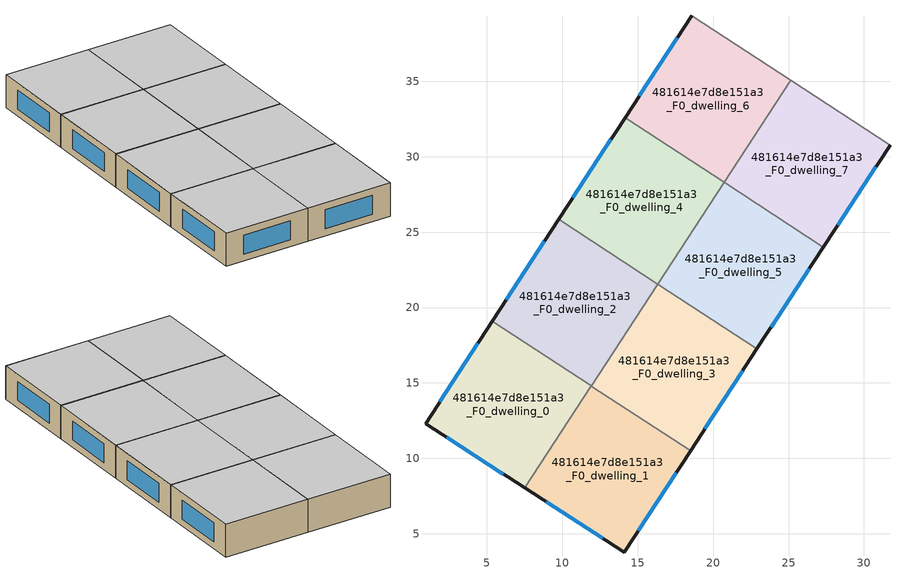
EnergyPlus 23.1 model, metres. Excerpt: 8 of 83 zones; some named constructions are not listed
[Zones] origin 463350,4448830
481614e7d8e151a3_F0_dwelling_0
 floor ground (EU_floor_Construction): 11.91,14.8 7.5,8.05 0.93,12.31 5.35,19.09 z0
 wall outside (EU_wall_Construction): 5.35,19.09 0.93,12.31 7.5,8.05 z0:3
 wall to 481614e7d8e151a3_F0_dwelling_1 (EU_wall_Construction): 7.5,8.05 11.91,14.8 z0:3
 wall to 481614e7d8e151a3_F0_dwelling_2 (EU_wall_Construction): 11.91,14.8 5.35,19.09 z0:3
 window (EU_Window_Construction): 2.33,11.39 6.1,8.96 / 4.4,17.64 1.87,13.76 z0.64:2.36
 ceiling to 481614e7d8e151a3_F1_dwelling_0 (EU_floor_Construction): 7.5,8.05 11.91,14.8 5.35,19.09 0.93,12.31 z3
481614e7d8e151a3_F0_dwelling_1
 floor ground (EU_floor_Construction): 18.5,10.51 14.1,3.77 7.5,8.05 11.91,14.8 z0
 wall outside (EU_wall_Construction): 7.5,8.05 14.1,3.77 18.5,10.51 z0:3
 wall to 481614e7d8e151a3_F0_dwelling_3 (EU_wall_Construction): 18.5,10.51 11.93,14.8 z0:3
 wall to 481614e7d8e151a3_F0_dwelling_2 (EU_wall_Construction): 11.92,14.8 11.91,14.8 z0:3
 window (EU_Window_Construction): 8.92,7.13 12.69,4.69 / 15.05,5.22 17.56,9.06 z0.64:2.36
 ceiling to 481614e7d8e151a3_F1_dwelling_1 (EU_floor_Construction): 14.1,3.77 18.5,10.51 11.91,14.8 7.5,8.05 z3
481614e7d8e151a3_F0_dwelling_2
 floor ground (EU_floor_Construction): 16.34,21.55 11.92,14.8 5.35,19.09 9.76,25.84 z0
 wall outside (EU_wall_Construction): 9.76,25.84 5.35,19.09 z0:3
 wall to 481614e7d8e151a3_F0_dwelling_4 (EU_wall_Construction): 16.34,21.55 9.76,25.84 z0:3
 wall to 481614e7d8e151a3_F0_dwelling_3 (EU_wall_Construction): 11.92,14.8 16.34,21.55 z0:3
 window (EU_Window_Construction): 8.82,24.4 6.3,20.54 z0.64:2.36
 ceiling to 481614e7d8e151a3_F1_dwelling_2 (EU_floor_Construction): 11.92,14.8 16.34,21.55 9.76,25.84 5.35,19.09 z3
481614e7d8e151a3_F0_dwelling_3
 floor ground (EU_floor_Construction): 22.91,17.26 18.5,10.51 11.92,14.8 16.34,21.55 z0
 wall outside (EU_wall_Construction): 18.5,10.51 22.91,17.26 z0:3
 wall to 481614e7d8e151a3_F0_dwelling_5 (EU_wall_Construction): 22.91,17.26 16.34,21.55 z0:3
 window (EU_Window_Construction): 19.44,11.95 21.96,15.81 z0.64:2.36
 ceiling to 481614e7d8e151a3_F1_dwelling_3 (EU_floor_Construction): 18.5,10.51 22.91,17.26 16.34,21.55 11.92,14.8 z3
481614e7d8e151a3_F0_dwelling_4
 floor ground (EU_floor_Construction): 20.74,28.31 16.34,21.55 9.76,25.84 14.17,32.6 z0
 wall outside (EU_wall_Construction): 14.17,32.6 9.76,25.84 z0:3
 wall to 481614e7d8e151a3_F0_dwelling_6 (EU_wall_Construction): 20.74,28.31 14.17,32.6 z0:3
 wall to 481614e7d8e151a3_F0_dwelling_5 (EU_wall_Construction): 16.34,21.55 20.74,28.31 z0:3
 window (EU_Window_Construction): 13.23,31.15 10.71,27.29 z0.64:2.36
 ceiling to 481614e7d8e151a3_F1_dwelling_4 (EU_floor_Construction): 16.34,21.55 20.74,28.31 14.17,32.6 9.76,25.84 z3
481614e7d8e151a3_F0_dwelling_5
 floor ground (EU_floor_Construction): 27.32,24.02 22.91,17.26 16.34,21.55 20.74,28.31 z0
 wall outside (EU_wall_Construction): 22.91,17.26 27.32,24.02 z0:3
 wall to 481614e7d8e151a3_F0_dwelling_7 (EU_wall_Construction): 27.32,24.02 20.74,28.31 z0:3
 window (EU_Window_Construction): 23.85,18.71 26.37,22.57 z0.64:2.36
 ceiling to 481614e7d8e151a3_F1_dwelling_5 (EU_floor_Construction): 22.91,17.26 27.32,24.02 20.74,28.31 16.34,21.55 z3
481614e7d8e151a3_F0_dwelling_6
 floor ground (EU_floor_Construction): 25.15,35.06 20.74,28.31 14.17,32.6 18.58,39.36 z0
 wall outside (EU_wall_Construction): 18.58,39.36 14.17,32.6 z0:3
 wall to 481614e7d8e151a3_F0_dwelling_8 (EU_wall_Construction): 25.15,35.06 18.58,39.36 z0:3
 wall to 481614e7d8e151a3_F0_dwelling_7 (EU_wall_Construction): 20.74,28.31 25.15,35.06 z0:3
 window (EU_Window_Construction): 17.63,37.91 15.11,34.05 z0.64:2.36
 ceiling to 481614e7d8e151a3_F1_dwelling_6 (EU_floor_Construction): 20.74,28.31 25.15,35.06 18.58,39.36 14.17,32.6 z3
481614e7d8e151a3_F0_dwelling_7
 floor ground (EU_floor_Construction): 31.73,30.77 27.32,24.02 20.74,28.31 25.15,35.06 z0
 wall outside (EU_wall_Construction): 27.32,24.02 31.73,30.77 z0:3
 wall to 481614e7d8e151a3_F0_dwelling_9 (EU_wall_Construction): 31.73,30.77 25.15,35.06 z0:3
 window (EU_Window_Construction): 28.26,25.46 30.78,29.33 z0.64:2.36
 ceiling to 481614e7d8e151a3_F1_dwelling_7 (EU_floor_Construction): 27.32,24.02 31.73,30.77 25.15,35.06 20.74,28.31 z3
[SCHEDULE:FILE] Column Number=1; Rows to Skip at Top=0; Number of Hours of Data=8760; Column Separator=Comma; Interpolate to Timestep=No; Minutes per Item=60; Adjust Schedule for Daylight Savings=Yes
Name | File
EU_Step8_GainSchedule_481614e7d8e151a3_F3_dwelling_3_f000 | ../../schedules/481614e7d8e151a3/481614e7d8e151a3_F3_dwelling_3_f000_gain.csv
EU_Step8_GainSchedule_481614e7d8e151a3_F3_dwelling_4_f000 | ../../schedules/481614e7d8e151a3/481614e7d8e151a3_F3_dwelling_4_f000_gain.csv
EU_Step8_GainSchedule_481614e7d8e151a3_F3_dwelling_5_f000 | ../../schedules/481614e7d8e151a3/481614e7d8e151a3_F3_dwelling_5_f000_gain.csv
EU_Step8_GainSchedule_481614e7d8e151a3_F3_dwelling_6_f000 | ../../schedules/481614e7d8e151a3/481614e7d8e151a3_F3_dwelling_6_f000_gain.csv
EU_Step8_GainSchedule_481614e7d8e151a3_F3_dwelling_7_f000 | ../../schedules/481614e7d8e151a3/481614e7d8e151a3_F3_dwelling_7_f000_gain.csv
EU_Step8_GainSchedule_481614e7d8e151a3_F3_dwelling_8_f000 | ../../schedules/481614e7d8e151a3/481614e7d8e151a3_F3_dwelling_8_f000_gain.csv
EU_Step8_GainSchedule_481614e7d8e151a3_F3_dwelling_9_f000 | ../../schedules/481614e7d8e151a3/481614e7d8e151a3_F3_dwelling_9_f000_gain.csv
EU_Step8_GainSchedule_481614e7d8e151a3_F3_dwelling_10_f000 | ../../schedules/481614e7d8e151a3/481614e7d8e151a3_F3_dwelling_10_f000_gain.csv
EU_Step8_GainSchedule_481614e7d8e151a3_F3_dwelling_11_f000 | ../../schedules/481614e7d8e151a3/481614e7d8e151a3_F3_dwelling_11_f000_gain.csv
EU_Step8_GainSchedule_481614e7d8e151a3_F3_dwelling_12_f000 | ../../schedules/481614e7d8e151a3/481614e7d8e151a3_F3_dwelling_12_f000_gain.csv
EU_Step8_GainSchedule_481614e7d8e151a3_F3_dwelling_13_f000 | ../../schedules/481614e7d8e151a3/481614e7d8e151a3_F3_dwelling_13_f000_gain.csv
EU_Step8_GainSchedule_481614e7d8e151a3_F3_dwelling_14_f000 | ../../schedules/481614e7d8e151a3/481614e7d8e151a3_F3_dwelling_14_f000_gain.csv
EU_Step8_GainSchedule_481614e7d8e151a3_F3_dwelling_15_f000 | ../../schedules/481614e7d8e151a3/481614e7d8e151a3_F3_dwelling_15_f000_gain.csv
